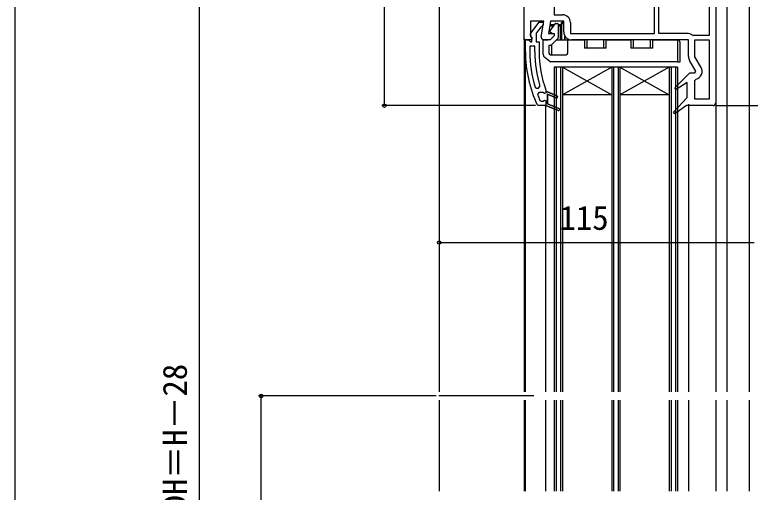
# Model space of a CAD drawing. Units: millimetres, scale not verified. Extents: x -525 to 525, y -783 to 777.
# Drawn here: x -525 to -256.4, y 167.7 to 342 of the extents above; entities that cross this region are included whole.
import ezdxf
from ezdxf.enums import TextEntityAlignment as Align

# ---------------------------------------------------------------- set-up
doc = ezdxf.new("R2010")
doc.units = ezdxf.units.MM
doc.header["$LTSCALE"] = 4
for name, color, linetype in [('0-2_YKK_11', 7, 'Continuous'), ('0-4_YKK_12', 2, 'Continuous'), ('0-5_YKK_13', 4, 'Continuous'), ('0-7_YKK_D', 6, 'Continuous'), ('0-8_YKK_ZWAK', 7, 'Continuous')]:
    doc.layers.add(name, color=color, linetype=linetype)
doc.styles.add('ＭＳ ゴシック', font='')
doc.styles.get('ＭＳ ゴシック').set_extended_font_data('MS Gothic')

msp = doc.modelspace()

# ---------------------------------------------------------------- linework, layer by layer
at = {"layer": '0-2_YKK_11'}
msp.add_line((-279.5, 335.25), (-289.8, 335.25), dxfattribs=at)
for points in [[(-339, 332.85), (-339, 404.85), (-327.134, 404.85), (-327, 404.928), (-324.095, 401.509), (-324.705, 400.991), (-327.016, 403.711)], [(-329, 380.85), (-286, 380.85), (-286, 378.35), (-289, 378.35), (-289, 374.15), (-271.4, 374.15), (-271.4, 378.35), (-273, 378.35), (-273, 380.85), (-269, 380.85), (-269, 309.85)], [(-291.4, 335.25), (-291.4, 378.45), (-328, 378.45), (-328, 342.05), (-325, 342.05)], [(-289.8, 335.25), (-289.8, 371.75), (-271.4, 371.75), (-271.4, 368.716), (-271.65, 368.283), (-271.65, 367.417), (-271.4, 366.984), (-271.4, 354.716), (-271.65, 354.283), (-271.65, 353.417), (-271.4, 352.984), (-271.4, 346.716), (-271.65, 346.283), (-271.65, 345.417), (-271.4, 344.984), (-271.4, 334.45), (-277.309, 334.45), (-277.631, 334.568)], [(-332.785, 334.024), (-331.793, 339.65), (-336.6, 339.65), (-336.6, 334.294), (-336.176, 333.615), (-336.142, 333.15), (-336.6, 332.85), (-337.5, 332.85), (-339, 332.85)], [(-336.587, 335.368), (-333.475, 339.351), (-332, 339.351), (-332, 338.25), (-332.475, 337.75), (-332.845, 337.559), (-334.6, 335.312), (-334.6, 332.151), (-333.5, 332.151), (-333.5, 328.484)], [(-324.5, 335.75), (-324.5, 339.65), (-329.356, 339.65), (-330.132, 335.25), (-328, 335.25), (-328, 334.35), (-329.5, 332.85), (-331.8, 332.85)], [(-322.1, 339.15), (-322.1, 335.25), (-291.4, 335.25)], [(-338.5, 328.484), (-338.5, 332.851), (-337.4, 332.851), (-336.904, 332.413), (-336.606, 332.151), (-336.2, 332.151), (-336.2, 333.551), (-336.4, 333.951)], [(-335.1, 328.484), (-335.1, 330.551), (-336.9, 330.551), (-336.9, 328.484)], [(-279, 326.824), (-279, 332.85), (-321.6, 332.85)], [(-271.4, 332.85), (-271.4, 311.25), (-276.6, 311.25), (-276.6, 318.038), (-276.213, 318.525)], [(-274.355, 322.8), (-276.6, 326.69), (-276.6, 332.85), (-271.4, 332.85)], [(-270, 308.85), (-279.71, 308.85), (-283.905, 305.899), (-284.423, 306.49), (-279.5, 311.85), (-279.5, 317.315), (-283.412, 314.695), (-283.916, 315.3), (-278.513, 320.85), (-276.655, 320.85), (-276.327, 321.417), (-278.611, 325.374)], [(-334.991, 315.606), (-334.513, 315.251), (-333.676, 315.251), (-333.199, 315.899)], [(-331.03, 314.468), (-331, 314.297), (-331, 313.851), (-330.5, 313.851), (-326.752, 312.359), (-327.048, 311.616), (-330.5, 312.99), (-330.5, 309.513), (-326.252, 307.823)], [(-326.252, 307.823), (-330.5, 309.513), (-330.5, 312.99), (-327.048, 311.616), (-326.752, 312.359), (-330.5, 313.851), (-331, 313.851), (-331, 313.351), (-331.59, 313.276), (-332.075, 313.651), (-332.1, 313.651), (-333.635, 313.651), (-334.104, 312.976)], [(-333.205, 310.751), (-332.747, 310.451), (-332.075, 310.451), (-331.59, 310.826), (-331, 310.751), (-331, 308.851), (-326.548, 307.079), (-331, 308.851), (-333.782, 308.851), (-334.236, 309.141)]]:
    msp.add_lwpolyline(points, dxfattribs=at)
for centre, radius, start, end in [((-325, 339.15), 2.9, 0.00001, 89.99999), ((-335.8, 334.751), 1, 141.91328, 233.13011), ((-331.8, 333.85), 1, 170.00002, 270), ((-321.6, 335.75), 2.9, 180.00001, 269.99999), ((-279.5, 332.35), 2.9, 49.88082, 90.00002), ((-292.5, 328.484), 46, 180.00001, 204.86598), ((-292.5, 328.484), 44.4, 179.99999, 196.86019), ((-292.5, 328.484), 42.6, 179.99999, 197.18277), ((-292.5, 328.484), 41, 179.99999, 199.98888), ((-276.1, 326.824), 2.9, 179.99998, 209.99999), ((-276.866, 321.35), 2.9, 283.0206, 30.00002), ((-292.5, 328.483), 44.4, 200.44221, 203.53922), ((-270, 309.85), 1, 270.00001, 359.99999), ((-326.4, 307.451), 0.4, 248.30059, 68.30061), ((-326.4, 307.451), 0.4, 248.30059, 68.30061)]:
    msp.add_arc(centre, radius, start, end, dxfattribs=at)
at = {"layer": '0-4_YKK_12'}
for p, q in [((-370, 427.8), (-370, 204.351)), ((-265, 373.351), (-264.997, 204.351)), ((-256.8, 371.351), (-256.8, 204.351)), ((-339, 333.35), (-339, 204.351)), ((-338.504, 204.351), (-338.504, 332.35)), ((-327.997, 322.851), (-327.997, 204.351)), ((-282.997, 322.851), (-327.997, 322.851)), ((-327.297, 322.851), (-327.297, 204.351)), ((-325.697, 322.851), (-325.697, 204.351)), ((-324.997, 322.851), (-324.997, 204.351)), ((-306.997, 322.851), (-324.997, 312.851)), ((-324.997, 322.851), (-306.997, 312.851)), ((-306.997, 322.851), (-306.997, 204.351)), ((-306.297, 322.851), (-306.297, 204.351)), ((-304.697, 322.851), (-304.697, 204.351)), ((-303.997, 322.851), (-303.997, 204.351)), ((-285.997, 322.851), (-303.997, 312.851)), ((-303.997, 322.851), (-285.997, 312.851)), ((-285.997, 322.851), (-285.997, 204.351)), ((-285.297, 322.851), (-285.297, 204.351)), ((-283.697, 322.851), (-283.697, 204.351)), ((-282.997, 322.851), (-282.997, 204.351)), ((-306.997, 312.851), (-324.997, 312.851)), ((-285.997, 312.851), (-303.997, 312.851)), ((-279, 309.35), (-279, 204.351)), ((-269, 309.85), (-269, 204.351)), ((-330.999, 204.351), (-330.999, 308.85)), ((-335.482, 202.851), (-370.102, 202.851)), ((-370, 201.351), (-370, 168.101)), ((-339, 201.351), (-339, 168.101)), ((-338.504, 168.101), (-338.504, 201.351)), ((-330.999, 168.101), (-330.999, 201.351)), ((-327.997, 201.351), (-327.997, 168.101)), ((-327.297, 201.351), (-327.297, 168.101)), ((-325.697, 201.351), (-325.697, 168.101)), ((-324.997, 201.351), (-324.997, 168.101)), ((-306.997, 201.351), (-306.997, 168.101)), ((-306.297, 201.351), (-306.297, 168.101)), ((-304.697, 201.351), (-304.697, 168.101)), ((-303.997, 201.351), (-303.997, 168.101)), ((-285.997, 201.351), (-285.997, 168.101)), ((-285.297, 201.351), (-285.297, 168.101)), ((-283.697, 201.351), (-283.697, 168.101)), ((-282.997, 201.351), (-282.997, 168.101)), ((-279, 201.351), (-279, 168.101)), ((-269, 201.351), (-269, 168.101)), ((-264.997, 201.351), (-264.997, 168.101)), ((-256.8, 201.351), (-256.8, 168.101))]:
    msp.add_line(p, q, dxfattribs=at)
at = {"layer": '0-5_YKK_13'}
for p, q in [((-329.462, 336.202), (-327.697, 338.722)), ((-327.451, 338.85), (-326.798, 338.85)), ((-326.498, 338.55), (-326.498, 333.729)), ((-325.498, 338.85), (-325.498, 333.15)), ((-325.198, 338.85), (-325.498, 338.85)), ((-324.498, 339.15), (-325.198, 339.15)), ((-325.198, 333.15), (-325.198, 338.85)), ((-329.636, 338.05), (-328.168, 338.05)), ((-327.958, 338.35), (-329.583, 338.35)), ((-329.498, 335.766), (-329.498, 336.087)), ((-325.798, 338.35), (-326.498, 338.35)), ((-326.498, 338.05), (-325.798, 338.05)), ((-325.798, 338.05), (-325.798, 338.35)), ((-328.805, 335.25), (-329.398, 335.593)), ((-326.645, 333.375), (-329.023, 330.997)), ((-325.498, 333.15), (-325.198, 333.15)), ((-324.298, 334.692), (-324.298, 332.85)), ((-323.998, 332.85), (-323.998, 334.122)), ((-331.998, 332.871), (-331.998, 332.85)), ((-331.798, 332.85), (-331.998, 332.85)), ((-331.998, 327.571), (-331.998, 332.65)), ((-331.798, 332.85), (-330.205, 332.85)), ((-329.998, 330.65), (-329.998, 328.35)), ((-329.377, 330.85), (-329.798, 330.85)), ((-328.998, 331.022), (-328.998, 327.35)), ((-327.17, 332.85), (-322.998, 332.85)), ((-322.998, 332.85), (-316.998, 332.85)), ((-322.998, 328.35), (-322.998, 332.85)), ((-316.998, 332.85), (-316.998, 329.85)), ((-309.998, 332.85), (-309.998, 329.85)), ((-308.998, 332.85), (-309.998, 332.85)), ((-308.998, 332.85), (-299.998, 332.85)), ((-308.998, 329.85), (-308.998, 332.85)), ((-299.998, 332.85), (-299.998, 329.85)), ((-292.998, 332.85), (-292.998, 329.85)), ((-291.998, 332.85), (-292.998, 332.85)), ((-291.998, 332.85), (-282.998, 332.85)), ((-291.998, 329.85), (-291.998, 332.85)), ((-282.998, 332.85), (-282.998, 324.85)), ((-281.998, 324.85), (-281.998, 331.85)), ((-308.998, 329.85), (-316.998, 329.85)), ((-291.998, 329.85), (-299.998, 329.85)), ((-329.58, 324.916), (-331.435, 326.4)), ((-328.998, 327.35), (-323.998, 327.35)), ((-282.998, 324.85), (-329.393, 324.85)), ((-282.998, 324.85), (-281.998, 324.85))]:
    msp.add_line(p, q, dxfattribs=at)
for points in [[(-325.198, 339.15), (-325.198, 338.85), (-324.498, 338.85)], [(-325.498, 338.05), (-325.798, 338.05), (-325.798, 332.85)], [(-315.998, 329.85), (-315.998, 332.85), (-316.998, 332.85)], [(-298.998, 329.85), (-298.998, 332.85), (-299.998, 332.85)]]:
    msp.add_lwpolyline(points, dxfattribs=at)
for centre, radius, start, end in [((-327.451, 338.55), 0.3, 90, 145), ((-326.798, 338.55), 0.3, 0, 90), ((-325.798, 338.65), 0.3, 270, 0), ((-325.198, 338.85), 0.3, 90, 180), ((-329.298, 336.087), 0.2, 145, 180), ((-329.298, 335.766), 0.2, 180, 240), ((-326.998, 333.729), 0.5, 315, 0), ((-325.798, 333.15), 0.3, 270, 0), ((-325.798, 333.15), 0.6, 330, 0), ((-331.798, 332.65), 0.2, 90, 180), ((-329.798, 330.65), 0.2, 90, 180), ((-329.377, 331.35), 0.5, 270, 315), ((-282.998, 331.85), 1, 0, 90), ((-328.998, 328.35), 1, 180, 270), ((-323.998, 328.35), 1, 270, 0), ((-330.498, 327.571), 1.5, 180, 231.34019), ((-329.393, 325.15), 0.3, 231.34019, 270)]:
    msp.add_arc(centre, radius, start, end, dxfattribs=at)
at = {"layer": '0-7_YKK_D'}
for p, q in [((-390, 308.851), (-390, 404.85)), ((-457.5, 13.351), (-457.5, 394.35)), ((-334.782, 308.851), (-391, 308.851)), ((-269, 308.85), (-45.5, 308.85)), ((-370.005, 258.85), (-255, 258.85)), ((-371.102, 202.851), (-436, 202.851)), ((-435, 2.851), (-435, 202.851))]:
    msp.add_line(p, q, dxfattribs=at)
for centre in [(-390, 308.851), (-370.005, 258.85), (-435, 202.851)]:
    msp.add_circle(centre, 0.637, dxfattribs=at)
at = {"layer": '0-8_YKK_ZWAK'}
msp.add_line((-525, 747.4), (-525, -782.6), dxfattribs=at)

# ---------------------------------------------------------------- texts
at = {"layer": '0-7_YKK_D', "style": 'ＭＳ ゴシック'}
msp.add_text('115', height=8.798, dxfattribs=at).set_placement((-326.07, 260.85), align=Align.BOTTOM_LEFT)
msp.add_text('DH＝H－28', height=8.798, rotation=90, dxfattribs=at).set_placement((-459.5, 160.658), align=Align.BOTTOM_LEFT)

doc.saveas('drawing.dxf')
